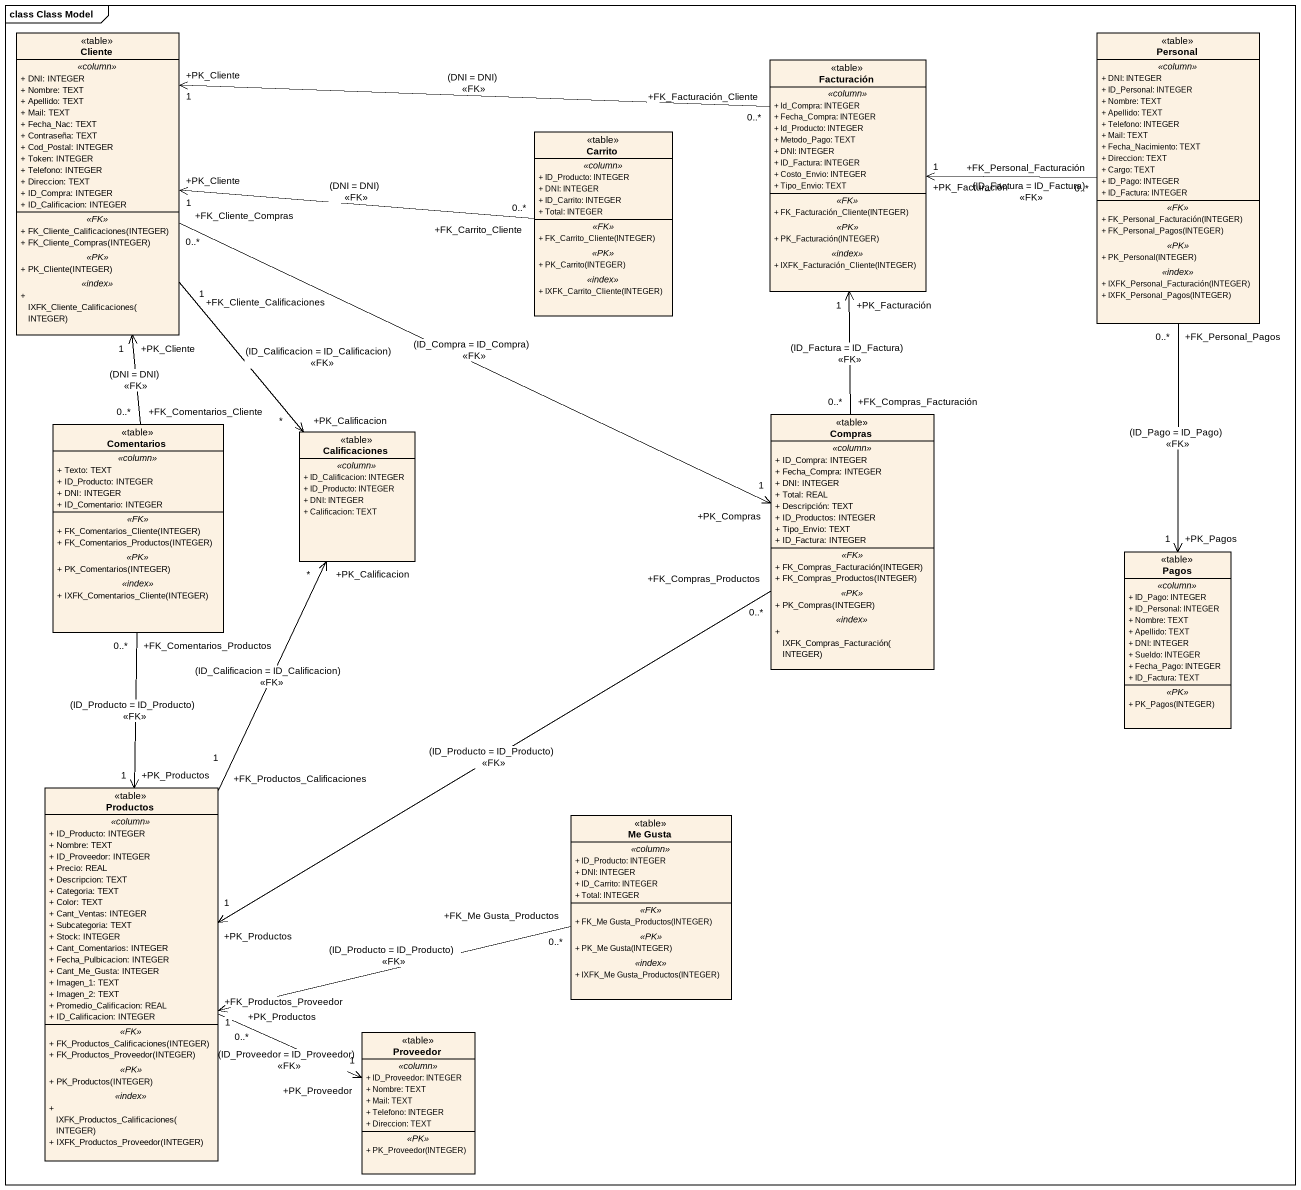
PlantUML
@startuml
mainframe class Class Model
hide circle
hide empty members
skinparam classAttributeIconSize 0
class Cliente <<table>> {
  .. <<column>> ..
  + DNI: INTEGER
  + Nombre: TEXT
  + Apellido: TEXT
  + Mail: TEXT
  + Fecha_Nac: TEXT
  + Contraseña: TEXT
  + Cod_Postal: INTEGER
  + Token: INTEGER
  + Telefono: INTEGER
  + Direccion: TEXT
  + ID_Compra: INTEGER
  + ID_Calificacion: INTEGER
  .. <<FK>> ..
  + FK_Cliente_Calificaciones(INTEGER)
  + FK_Cliente_Compras(INTEGER)
  .. <<PK>> ..
  + PK_Cliente(INTEGER)
  .. <<index>> ..
  + IXFK_Cliente_Calificaciones(INTEGER)
}
class Facturación <<table>> {
  .. <<column>> ..
  + Id_Compra: INTEGER
  + Fecha_Compra: INTEGER
  + Id_Producto: INTEGER
  + Metodo_Pago: TEXT
  + DNI: INTEGER
  + ID_Factura: INTEGER
  + Costo_Envio: INTEGER
  + Tipo_Envio: TEXT
  .. <<FK>> ..
  + FK_Facturación_Cliente(INTEGER)
  .. <<PK>> ..
  + PK_Facturación(INTEGER)
  .. <<index>> ..
  + IXFK_Facturación_Cliente(INTEGER)
}
class Personal <<table>> {
  .. <<column>> ..
  + DNI: INTEGER
  + ID_Personal: INTEGER
  + Nombre: TEXT
  + Apellido: TEXT
  + Telefono: INTEGER
  + Mail: TEXT
  + Fecha_Nacimiento: TEXT
  + Direccion: TEXT
  + Cargo: TEXT
  + ID_Pago: INTEGER
  + ID_Factura: INTEGER
  .. <<FK>> ..
  + FK_Personal_Facturación(INTEGER)
  + FK_Personal_Pagos(INTEGER)
  .. <<PK>> ..
  + PK_Personal(INTEGER)
  .. <<index>> ..
  + IXFK_Personal_Facturación(INTEGER)
  + IXFK_Personal_Pagos(INTEGER)
}
class Carrito <<table>> {
  .. <<column>> ..
  + ID_Producto: INTEGER
  + DNI: INTEGER
  + ID_Carrito: INTEGER
  + Total: INTEGER
  .. <<FK>> ..
  + FK_Carrito_Cliente(INTEGER)
  .. <<PK>> ..
  + PK_Carrito(INTEGER)
  .. <<index>> ..
  + IXFK_Carrito_Cliente(INTEGER)
}
class Comentarios <<table>> {
  .. <<column>> ..
  + Texto: TEXT
  + ID_Producto: INTEGER
  + DNI: INTEGER
  + ID_Comentario: INTEGER
  .. <<FK>> ..
  + FK_Comentarios_Cliente(INTEGER)
  + FK_Comentarios_Productos(INTEGER)
  .. <<PK>> ..
  + PK_Comentarios(INTEGER)
  .. <<index>> ..
  + IXFK_Comentarios_Cliente(INTEGER)
}
class Calificaciones <<table>> {
  .. <<column>> ..
  + ID_Calificacion: INTEGER
  + ID_Producto: INTEGER
  + DNI: INTEGER
  + Calificacion: TEXT
}
class Compras <<table>> {
  .. <<column>> ..
  + ID_Compra: INTEGER
  + Fecha_Compra: INTEGER
  + DNI: INTEGER
  + Total: REAL
  + Descripción: TEXT
  + ID_Productos: INTEGER
  + Tipo_Envio: TEXT
  + ID_Factura: INTEGER
  .. <<FK>> ..
  + FK_Compras_Facturación(INTEGER)
  + FK_Compras_Productos(INTEGER)
  .. <<PK>> ..
  + PK_Compras(INTEGER)
  .. <<index>> ..
  + IXFK_Compras_Facturación(INTEGER)
}
class Pagos <<table>> {
  .. <<column>> ..
  + ID_Pago: INTEGER
  + ID_Personal: INTEGER
  + Nombre: TEXT
  + Apellido: TEXT
  + DNI: INTEGER
  + Sueldo: INTEGER
  + Fecha_Pago: INTEGER
  + ID_Factura: TEXT
  .. <<PK>> ..
  + PK_Pagos(INTEGER)
}
class Productos <<table>> {
  .. <<column>> ..
  + ID_Producto: INTEGER
  + Nombre: TEXT
  + ID_Proveedor: INTEGER
  + Precio: REAL
  + Descripcion: TEXT
  + Categoria: TEXT
  + Color: TEXT
  + Cant_Ventas: INTEGER
  + Subcategoria: TEXT
  + Stock: INTEGER
  + Cant_Comentarios: INTEGER
  + Fecha_Pulbicacion: INTEGER
  + Cant_Me_Gusta: INTEGER
  + Imagen_1: TEXT
  + Imagen_2: TEXT
  + Promedio_Calificacion: REAL
  + ID_Calificacion: INTEGER
  .. <<FK>> ..
  + FK_Productos_Calificaciones(INTEGER)
  + FK_Productos_Proveedor(INTEGER)
  .. <<PK>> ..
  + PK_Productos(INTEGER)
  .. <<index>> ..
  + IXFK_Productos_Calificaciones(INTEGER)
  + IXFK_Productos_Proveedor(INTEGER)
}
class "Me Gusta" as Me_Gusta <<table>> {
  .. <<column>> ..
  + ID_Producto: INTEGER
  + DNI: INTEGER
  + ID_Carrito: INTEGER
  + Total: INTEGER
  .. <<FK>> ..
  + FK_Me Gusta_Productos(INTEGER)
  .. <<PK>> ..
  + PK_Me Gusta(INTEGER)
  .. <<index>> ..
  + IXFK_Me Gusta_Productos(INTEGER)
}
class Proveedor <<table>> {
  .. <<column>> ..
  + ID_Proveedor: INTEGER
  + Nombre: TEXT
  + Mail: TEXT
  + Telefono: INTEGER
  + Direccion: TEXT
  .. <<PK>> ..
  + PK_Proveedor(INTEGER)
}
Cliente "+FK_Cliente_Calificaciones\n1" --> "+PK_Calificacion\n*" Calificaciones : (ID_Calificacion = ID_Calificacion)\n<<FK>>
Cliente "+FK_Cliente_Compras\n0..*" -right-> "+PK_Compras\n1" Compras : (ID_Compra = ID_Compra)\n<<FK>>
Facturación "+FK_Facturación_Cliente\n0..*" -left-> "+PK_Cliente\n1" Cliente : (DNI = DNI)\n<<FK>>
Personal "+FK_Personal_Facturación\n0..*" -left-> "+PK_Facturación\n1" Facturación : (ID_Factura = ID_Factura)\n<<FK>>
Personal "+FK_Personal_Pagos\n0..*" --> "+PK_Pagos\n1" Pagos : (ID_Pago = ID_Pago)\n<<FK>>
Carrito "+FK_Carrito_Cliente\n0..*" -left-> "+PK_Cliente\n1" Cliente : (DNI = DNI)\n<<FK>>
Comentarios "+FK_Comentarios_Cliente\n0..*" -up-> "+PK_Cliente\n1" Cliente : (DNI = DNI)\n<<FK>>
Comentarios "+FK_Comentarios_Productos\n0..*" --> "+PK_Productos\n1" Productos : (ID_Producto = ID_Producto)\n<<FK>>
Compras "+FK_Compras_Facturación\n0..*" -up-> "+PK_Facturación\n1" Facturación : (ID_Factura = ID_Factura)\n<<FK>>
Compras "+FK_Compras_Productos\n0..*" -left-> "+PK_Productos\n1" Productos : (ID_Producto = ID_Producto)\n<<FK>>
Productos "+FK_Productos_Calificaciones\n1" -up-> "+PK_Calificacion\n*" Calificaciones : (ID_Calificacion = ID_Calificacion)\n<<FK>>
Productos "+FK_Productos_Proveedor\n0..*" -right-> "+PK_Proveedor\n1" Proveedor : (ID_Proveedor = ID_Proveedor)\n<<FK>>
Me_Gusta "+FK_Me Gusta_Productos\n0..*" -left-> "+PK_Productos\n1" Productos : (ID_Producto = ID_Producto)\n<<FK>>
@enduml
